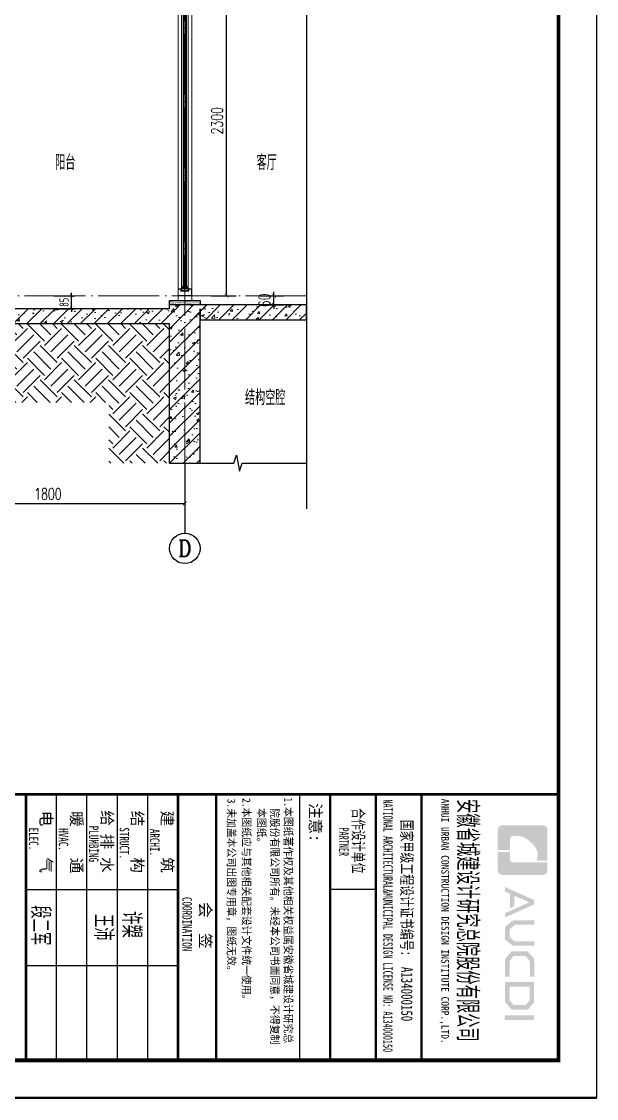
# Model space of a CAD drawing. Extents: x -1307975 to -76406, y -96289 to 379359.
# Drawn here: x -608207 to -604428, y 252907 to 259982 of the extents above; entities that cross this region are included whole.
import ezdxf
from ezdxf.enums import TextEntityAlignment as Align

# ---------------------------------------------------------------- set-up
doc = ezdxf.new("R2010")
doc.units = 0
doc.header["$LTSCALE"] = 1000
doc.linetypes.add('DOTE', pattern=[2.42, 2, -0.2, 0.02, -0.2])
doc.layers.get('0').update_dxf_attribs({"linetype": 'CONTINUOUS'})
doc.layers.get('DEFPOINTS').update_dxf_attribs({"linetype": 'CONTINUOUS'})
for name, color, linetype in [('A-AXIS_TEXT', 7, 'CONTINUOUS'), ('AXIS', 3, 'CONTINUOUS'), ('DIM', 2, 'CONTINUOUS'), ('DIM_SYMB', 3, 'CONTINUOUS'), ('PUB_DIM', 3, 'CONTINUOUS'), ('PUB_TEXT', 2, 'CONTINUOUS'), ('WALL', 5, 'CONTINUOUS'), ('图签文字', 4, 'CONTINUOUS'), ('立面-看线', 251, 'CONTINUOUS')]:
    doc.layers.add(name, color=color, linetype=linetype)
for name, color, linetype, lineweight in [('AXIS_TEXT', 7, 'CONTINUOUS', 20), ('DOTE', 19, 'DOTE', 9), ('PUB_HATCH', 8, 'CONTINUOUS', 9), ('S_WINDOW', 144, 'CONTINUOUS', 15), ('图框', 9, 'CONTINUOUS', 18), ('填充', 251, 'CONTINUOUS', 5), ('细细', 250, 'CONTINUOUS', 0)]:
    doc.layers.add(name, color=color, linetype=linetype, lineweight=lineweight)
doc.layers.add('yichutu', color=7, linetype='CONTINUOUS', true_color=0xffffff)
doc.styles.add('_TCH_AXIS', font='COMPLEX', dxfattribs={"bigfont": 'GBCBIG'})
doc.styles.add('_TCH_DIM_T3', font='SIMPLEX', dxfattribs={"width": 0.705882, "bigfont": 'GBCBIG'})
doc.styles.add('COMPLEX', font='COMPLEX')
doc.styles.add('HT', font='simhei.ttf')
doc.styles.add('TSSD_DIMENSION', font='Tssdeng.shx', dxfattribs={"width": 0.7, "bigfont": 'tssdchn.shx'})
doc.styles.add('TSSD_REIN', font='tssdeng.shx', dxfattribs={"width": 0.7, "height": 300, "bigfont": 'tssdchn.shx'})
doc.styles.add('建筑图签-1', font='simhei.ttf', dxfattribs={"width": 0.7})
doc.styles.add('建筑图签-2', font='TXT.shx', dxfattribs={"width": 0.5, "bigfont": 'HZTXT.shx'})
doc.dimstyles.new('_TCH_ARCH&&25', dxfattribs={"dimtxt": 74.375, "dimasz": 25, "dimexe": 62.5, "dimexo": 75, "dimgap": 25, "dimtad": 1, "dimdec": 0, "dimzin": 0, "dimdsep": 46, "dimtxsty": '_TCH_DIM_T3', "dimblk": 'ARCHTICK', "dimcen": 0.09, "dimclrt": 7, "dimazin": 0, "dimtfac": 1, "dimtdec": 0, "dimtix": 1, "dimtmove": 2, "dimatfit": 3, "dimldrblk": 'ARCHTICK', "dimfxl": 1, "dimtolj": 1, "dimtzin": 0, "dimarcsym": 0})
doc.dimstyles.new('TSSD_20_20', dxfattribs={"dimtxt": 60, "dimasz": 20, "dimexe": 20, "dimexo": 50, "dimgap": 20, "dimtad": 1, "dimdec": 0, "dimzin": 0, "dimdsep": 46, "dimtxsty": 'TSSD_DIMENSION', "dimblk": 'ARCHTICK', "dimblk1": 'ARCHTICK', "dimblk2": 'ARCHTICK', "dimcen": 0, "dimdle": 20, "dimclrt": 7, "dimadec": 0, "dimazin": 0, "dimtfac": 1, "dimtdec": 0, "dimtix": 1, "dimtmove": 2, "dimatfit": 3, "dimfxl": 1, "dimtolj": 1, "dimtzin": 0, "dimarcsym": 0})
pattern_1 = [(315, (145053.3697, 680712.4302), (-1.76776695, -1.76776695), []), (315, (145054.5482, 680712.4302), (-1.76776695, -1.76776695), [])]
pattern_2 = [(315, (145053.3697, 678374.192), (-1.76776695, -1.76776695), []), (315, (145054.5482, 678374.192), (-1.76776695, -1.76776695), [])]
pattern_3 = [(45, (-1474342.4, 384166.8), (0, 224.506403), [158.75, -158.75]), (45, (-1474384.5, 384208.9), (0, 224.506403), [158.75, -158.75]), (45, (-1474426.59, 384251), (0, 224.506403), [158.75, -158.75]), (135, (-1474426.59, 384279.06), (-224.506403, 0), [158.75, -158.75]), (135, (-1474384.5, 384321.16), (-224.506403, 0), [158.75, -158.75]), (135, (-1474342.4, 384363.25), (-224.506403, 0), [158.75, -158.75])]
pattern_4 = [(45, (-1182008.505, 426623.756), (-44.194174, 44.194174), []), (50, (-1182008.5, 426623.76), (179.315046, -15.688034), [18.75, -206.25]), (355, (-1182008.5, 426623.76), (-34.687833, 188.048033), [15, -165]), (100.4514, (-1181993.56, 426622.45), (144.627345, 172.359886), [15.93505, -175.28553]), (46.1842, (-1182008.5, 426673.76), (266.81026, -41.37975), [28.125, -309.375]), (96.6356, (-1181986.27, 426670.3), (233.66568, 243.52947), [23.90257, -262.92825]), (351.1842, (-1182008.5, 426673.76), (233.66549, 243.52965), [22.5, -247.5]), (21, (-1181983.5, 426661.26), (149.226763, -100.654723), [18.75, -206.25]), (326, (-1181983.5, 426661.26), (60.828833, 181.28751), [15, -165]), (71.4514, (-1181971.07, 426652.87), (210.055657, 80.632624), [15.93505, -175.28553]), (37.5, (-1182008.505, 426623.756), (3.039964, 83.2234635), [0, -163, 0, -167.5, 0, -165.625]), (7.5, (-1182008.505, 426623.76), (65.767384, 98.602928), [0, -95.5, 0, -159.25, 0, -63.125]), (327.5, (-1182064.255, 426623.756), (133.455609, -5.638718), [0, -62.5, 0, -195, 0, -258.75]), (317.5, (-1182089.25, 426623.76), (145.796542, 25.026246), [0, -81.25, 0, -129.5, 0, -183.75])]

# ---------------------------------------------------------------- blocks, each defined once
blk = doc.blocks.new('院标1')
h = blk.add_hatch(color=150)
h.dxf.hatch_style = 1
h.set_gradient(color1=(33, 113, 253), color2=(33, 113, 253), tint=1, name='INVCURVED')
edge = h.paths.add_edge_path()
edge.add_spline(control_points=[(116373, 648379), (116379, 648379), (116382, 648379), (116391, 648379), (116391, 648379), (116391, 648379), (116616, 648379), (116616, 648379), (116616, 648379), (116616, 648379), (116616, 648054), (116616, 648054), (116616, 648054), (116616, 648054), (116108, 648054), (116108, 648054), (116108, 648054), (116028, 648054), (115963, 648111), (115963, 648199), (115963, 648199), (115963, 648199), (115963, 649215), (115963, 649215), (115963, 649215), (115963, 649295), (116018, 649360), (116108, 649360), (116108, 649360), (116108, 649360), (116897, 649360), (116897, 649360), (116897, 649360), (116897, 649360), (116897, 649080), (116897, 649080), (116897, 649080), (116897, 649080), (116566, 649140), (116356, 648859), (116356, 648859), (116245, 648719), (116240, 648545), (116247, 648466), (116247, 648466), (116254, 648386), (116247, 648466), (116247, 648466), (116247, 648466), (116247, 648466), (116258, 648374), (116373, 648379)], knot_values=[0, 0, 0, 0, 0.071429, 0.071429, 0.071429, 0.107143, 0.142857, 0.142857, 0.142857, 0.178571, 0.214286, 0.214286, 0.214286, 0.25, 0.285714, 0.285714, 0.285714, 0.321429, 0.357143, 0.357143, 0.357143, 0.392857, 0.428571, 0.428571, 0.428571, 0.464286, 0.5, 0.5, 0.5, 0.535714, 0.571429, 0.571429, 0.571429, 0.607143, 0.642857, 0.642857, 0.642857, 0.678571, 0.714286, 0.714286, 0.714286, 0.75, 0.785714, 0.785714, 0.785714, 0.821429, 0.857143, 0.857143, 0.857143, 0.928571, 1, 1, 1, 1], degree=3, periodic=0)
h = blk.add_hatch(color=150)
h.dxf.hatch_style = 1
h.set_gradient(color1=(33, 113, 253), color2=(33, 113, 253), tint=1, name='INVCURVED')
edge = h.paths.add_edge_path()
edge.add_spline(control_points=[(117268, 649215), (117268, 649215), (117268, 648199), (117268, 648199), (117268, 648199), (117268, 648114), (117212, 648054), (117123, 648054), (117123, 648054), (117123, 648054), (116663, 648054), (116663, 648054), (116663, 648054), (116663, 648054), (116663, 648379), (116663, 648379), (116663, 648379), (116663, 648379), (116865, 648379), (116865, 648379), (116865, 648379), (116907, 648379), (116941, 648413), (116941, 648455), (116941, 648455), (116941, 648455), (116941, 649360), (116941, 649360), (116941, 649360), (116941, 649360), (117123, 649360), (117123, 649360), (117123, 649360), (117204, 649360), (117268, 649306), (117268, 649215)], knot_values=[0, 0, 0, 0, 0.1, 0.1, 0.1, 0.15, 0.2, 0.2, 0.2, 0.25, 0.3, 0.3, 0.3, 0.35, 0.4, 0.4, 0.4, 0.45, 0.5, 0.5, 0.5, 0.55, 0.6, 0.6, 0.6, 0.65, 0.7, 0.7, 0.7, 0.75, 0.8, 0.8, 0.8, 0.9, 1, 1, 1, 1], degree=3, periodic=0)
blk = doc.blocks.new('GFDDDDRG')
at = {"layer": '图框'}
h = blk.add_hatch(color=256, dxfattribs=at)
h.paths.add_polyline_path([(922489, -158906), (922489, -158969), (922104, -158969), (922104, -158906)])
h.paths.add_polyline_path([(922431, -158530), (922168, -158530), (922168, -158710), (922221, -158772), (922380, -158772), (922431, -158712)], flags=16)
h.paths.add_polyline_path([(922490, -158471), (922109, -158471), (922109, -158732), (922194, -158831), (922408, -158831), (922490, -158733)])
h.paths.add_polyline_path([(922492, -158399), (922434, -158399), (922434, -158196), (922378, -158129), (922219, -158129), (922167, -158196), (922167, -158400), (922107, -158400), (922107, -158169), (922194, -158067), (922408, -158067), (922492, -158166)])
h.paths.add_polyline_path([(922491, -157658), (922491, -157718), (922235, -157718), (922170, -157775), (922170, -157880), (922235, -157937), (922491, -157937), (922491, -157994), (922217, -157994), (922108, -157912), (922108, -157743), (922218, -157658)])
h.paths.add_polyline_path([(922490, -157392), (922490, -157450), (922108, -157621), (922108, -157564), (922425, -157423), (922231, -157335), (922231, -157471), (922173, -157501), (922173, -157311), (922107, -157282), (922107, -157220)])
for p, q in [((920410, -156002), (920410, -159502)), ((921010, -156002), (921010, -159502)), ((921010, -156002), (921010, -159502))]:
    blk.add_line(p, q, dxfattribs=at)
blk.add_lwpolyline([(923310, -107437), (923310, -159999), (893610, -159999), (893610, -107437)], close=True, dxfattribs=at)
blk.add_lwpolyline([(923310, -107437), (923310, -159999), (893610, -159999), (893610, -107437)], close=True, dxfattribs=at)
at = {"layer": '图框', "const_width": 50}
blk.add_lwpolyline([(894110, -159499), (922810, -159499), (922810, -108687), (894110, -108687)], close=True, dxfattribs=at)
at = {"layer": '图框'}
for points, const_width in [([(894110, -156002), (922810, -156002)], 35), ([(915810, -156006), (915810, -159506)], 35), ([(916210, -156006), (916210, -159506)], 17.5), ([(916610, -156006), (916610, -159506)], 17.5), ([(917010, -156006), (917010, -159506)], 17.5), ([(917410, -156006), (917410, -159506)], 17.5), ([(917810, -156006), (917810, -159506)], 35), ([(917810, -156006), (917810, -159506)], 35), ([(918310, -156006), (918310, -159506)], 30), ([(919410, -156002), (919410, -159502)], 17.5), ([(919810, -156002), (919810, -159502)], 30), ([(919810, -156002), (919810, -159502)], 30), ([(920410, -156002), (920410, -159502)], 30), ([(920410, -156002), (920410, -159502)], 30), ([(921010, -156002), (921010, -159502)], 30), ([(917810, -157256), (915810, -157256)], 17.5), ([(920410, -157252), (919810, -157252)], 17.5), ([(917810, -158256), (915810, -158256)], 17.5)]:
    blk.add_lwpolyline(points, dxfattribs=dict(at, const_width=const_width))
at = {"xscale": 0.5, "yscale": 0.5, "zscale": 0.5, "rotation": 270}
blk.add_blockref('院标1', (597985, -98428), dxfattribs=at)
at = {"layer": '图框'}
for s, height, style, width, p in [('3.未加盖本公司出图专用章，图纸无效。', 105, 'HT', 0.88, (918459, -156061)), (' 2.本图纸应与其他相关配套设计文件统一使用。 ', 105, 'HT', 0.88, (918656, -155989)), ('1.本图纸著作权及其他相关权益属安徽省城建设计研究总', 105, 'HT', 0.88, (919206, -156045)), ('ANHUI URBAN CONSTRUCTION DESIGN INSTITUTE CORP.,LTD.', 100, '建筑图签-1', 0.91, (921271, -156061)), ('本图纸。', 105, 'HT', 0.88, (918854, -156184)), ('院股份有限公司所有。未经本公司书面同意，不得复制', 105, 'HT', 0.88, (919029, -156184)), ('NATIONAL ARCHITECTURAL&MUNICIPAL DESIGN LICENSE NO: A134000150', 125, '建筑图签-1', 0.6, (920507, -156070)), ('ELEC.', 125, '建筑图签-1', 0.7, (915850, -156441)), ('HVAC.', 125, '建筑图签-1', 0.7, (916242, -156449)), ('PLUMBING', 125, '建筑图签-1', 0.7, (916639, -156417)), ('STRUCT.', 125, '建筑图签-1', 0.7, (917042, -156437)), ('ARCHI.', 125, '建筑图签-1', 0.7, (917441, -156457)), ('PARTNER', 125, '建筑图签-1', 0.6, (919927, -156439)), ('COORDINATION', 125, '建筑图签-1', 0.7, (917866, -157352))]:
    blk.add_text(s, height=height, rotation=270, dxfattribs=dict(at, style=style, width=width)).set_placement(p)
at = {"layer": '图签文字', "color": 7, "style": '建筑图签-1'}
for s, p in [('注意:', (919541, -156118)), ('电    气', (916001, -156219)), ('暖    通', (916401, -156224)), ('给 排 水', (916802, -156214)), ('结    构', (917199, -156219)), ('建    筑', (917593, -156217)), ('会  签', (918094, -157419))]:
    blk.add_text(s, height=150, rotation=270, dxfattribs=at).set_placement(p)
for s, height, width, p in [('合作设计单位', 150, 0.7, (920105, -156184)), ('安徽省城建设计研究总院股份有限公司', 250, 0.55, (921498, -156066)), ('国家甲级工程设计证书编号:  A134000150', 150, 0.7, (920743, -156338))]:
    blk.add_text(s, height=height, rotation=270, dxfattribs=dict(at, width=width)).set_placement(p)
at = {"layer": '图签文字', "color": 1, "style": '建筑图签-2', "width": 0.7}
for s, p in [('段二军', (915876, -157462)), ('王沛', (916703, -157575)), ('许槊', (917074, -157539))]:
    blk.add_text(s, height=250, rotation=270, dxfattribs=at).set_placement(p)
blk = doc.blocks.new('afzdfsregf')
at = {"layer": '细细'}
h = blk.add_hatch(dxfattribs=at)
h.set_pattern_fill('金属', color=256, style=0)
h.set_pattern_definition(pattern_1)
h.paths.add_polyline_path([(221063.8, 608913.8), (221043.8, 608913.8), (221043.8, 608927.3), (220993.8, 608927.3), (220993.8, 608913.8), (220973.8, 608913.8), (220973.8, 608958.8), (221063.8, 608958.8)])
h.paths.add_polyline_path([(221045.8, 608929.3), (221045.8, 608915.8), (221061.8, 608915.8), (221061.8, 608956.8), (220975.8, 608956.8), (220975.8, 608915.8), (220991.8, 608915.8), (220991.8, 608929.3)], flags=16)
h = blk.add_hatch(dxfattribs=at)
h.set_pattern_fill('金属', color=256, style=0)
h.set_pattern_definition(pattern_1)
h.paths.add_polyline_path([(220996.3, 608925.3), (220996.3, 608900.3), (221008.3, 608900.3), (221008.3, 608910.3), (221029.3, 608910.3), (221029.3, 608900.3), (221041.3, 608900.3), (221041.3, 608925.3)])
h.paths.add_polyline_path([(221039.3, 608923.3), (221039.3, 608902.3), (221031.3, 608902.3), (221031.3, 608912.3), (221006.3, 608912.3), (221006.3, 608902.3), (220998.3, 608902.3), (220998.3, 608923.3)], flags=16)
h = blk.add_hatch(color=256, dxfattribs=at)
edge = h.paths.add_edge_path()
edge.add_line((221023.3, 608910.3), (221023.3, 608898.3))
edge.add_arc((221018.8, 608890), 9.44, 61.51755, 118.48245)
edge.add_line((221014.3, 608898.3), (221014.3, 608910.3))
edge.add_arc((221018.8, 608918.6), 9.44, 241.51755, 298.48245)
h = blk.add_hatch(dxfattribs=at)
h.set_pattern_fill('金属', color=256, style=0)
h.set_pattern_definition(pattern_2)
h.paths.add_polyline_path([(221063.8, 606703.8), (221043.8, 606703.8), (221043.8, 606690.3), (220993.8, 606690.3), (220993.8, 606703.8), (220973.8, 606703.8), (220973.8, 606658.8), (221063.8, 606658.8)])
h.paths.add_polyline_path([(221045.8, 606688.3), (221045.8, 606701.8), (221061.8, 606701.8), (221061.8, 606660.8), (220975.8, 606660.8), (220975.8, 606701.8), (220991.8, 606701.8), (220991.8, 606688.3)], flags=16)
h = blk.add_hatch(dxfattribs=at)
h.set_pattern_fill('金属', color=256, style=0)
h.set_pattern_definition(pattern_2)
h.paths.add_polyline_path([(220996.3, 606692.3), (220996.3, 606717.3), (221008.3, 606717.3), (221008.3, 606707.3), (221029.3, 606707.3), (221029.3, 606717.3), (221041.3, 606717.3), (221041.3, 606692.3)])
h.paths.add_polyline_path([(221039.3, 606694.3), (221039.3, 606715.3), (221031.3, 606715.3), (221031.3, 606705.3), (221006.3, 606705.3), (221006.3, 606715.3), (220998.3, 606715.3), (220998.3, 606694.3)], flags=16)
h = blk.add_hatch(color=256, dxfattribs=at)
edge = h.paths.add_edge_path()
edge.add_line((221023.3, 606707.3), (221023.3, 606719.3))
edge.add_arc((221018.8, 606727.6), 9.44, 241.51755, 298.48245, ccw=False)
edge.add_line((221014.3, 606719.3), (221014.3, 606707.3))
edge.add_arc((221018.8, 606699), 9.44, 61.51755, 118.48245, ccw=False)
at = {"layer": 'S_WINDOW'}
for p, q in [((220973.8, 606703.8), (220973.8, 608913.8)), ((220996.3, 606717.3), (220996.3, 608900.3)), ((221041.3, 606717.3), (221041.3, 608900.3)), ((221063.8, 606703.8), (221063.8, 608913.8))]:
    blk.add_line(p, q, dxfattribs=at)
for points in [[(220973.8, 608958.8), (220973.8, 608913.8), (220993.8, 608913.8), (220993.8, 608927.3), (221043.8, 608927.3), (221043.8, 608913.8), (221063.8, 608913.8), (221063.8, 608958.8)], [(220975.8, 608956.8), (220975.8, 608915.8), (220991.8, 608915.8), (220991.8, 608929.3), (221045.8, 608929.3), (221045.8, 608915.8), (221061.8, 608915.8), (221061.8, 608956.8)], [(220996.3, 608925.3), (220996.3, 608900.3), (221008.3, 608900.3), (221008.3, 608910.3), (221029.3, 608910.3), (221029.3, 608900.3), (221041.3, 608900.3), (221041.3, 608925.3)], [(220998.3, 608923.3), (220998.3, 608902.3), (221006.3, 608902.3), (221006.3, 608912.3), (221031.3, 608912.3), (221031.3, 608902.3), (221039.3, 608902.3), (221039.3, 608923.3)], [(220973.8, 606658.8), (220973.8, 606703.8), (220993.8, 606703.8), (220993.8, 606690.3), (221043.8, 606690.3), (221043.8, 606703.8), (221063.8, 606703.8), (221063.8, 606658.8)], [(220975.8, 606660.8), (220975.8, 606701.8), (220991.8, 606701.8), (220991.8, 606688.3), (221045.8, 606688.3), (221045.8, 606701.8), (221061.8, 606701.8), (221061.8, 606660.8)], [(220996.3, 606692.3), (220996.3, 606717.3), (221008.3, 606717.3), (221008.3, 606707.3), (221029.3, 606707.3), (221029.3, 606717.3), (221041.3, 606717.3), (221041.3, 606692.3)], [(220998.3, 606694.3), (220998.3, 606715.3), (221006.3, 606715.3), (221006.3, 606705.3), (221031.3, 606705.3), (221031.3, 606715.3), (221039.3, 606715.3), (221039.3, 606694.3)]]:
    blk.add_lwpolyline(points, close=True, dxfattribs=at)
at = {"layer": '细细'}
for points in [[(221008.3, 608900.3), (221008.3, 606717.3)], [(221014.3, 606719.3), (221014.3, 608910.3)], [(221023.3, 606719.3), (221023.3, 608910.3)], [(221029.3, 608900.3), (221029.3, 606717.3)]]:
    blk.add_lwpolyline(points, dxfattribs=at)
for points in [[(221023.3, 608910.3), (221023.3, 608898.3, 0.253805), (221014.3, 608898.3), (221014.3, 608910.3, 0.253805)], [(221023.3, 606707.3), (221023.3, 606719.3, -0.253805), (221014.3, 606719.3), (221014.3, 606707.3, -0.253805)]]:
    blk.add_lwpolyline(points, format="xyb", close=True, dxfattribs=at)
blk = doc.blocks.new('yct-1051-594-26275-14850-25-1002.0')
at = {"layer": 'yichutu', "color": 7, "true_color": 0xffffff}
blk.add_lwpolyline([(0, 0), (0, 14850), (26275, 14850), (26275, 0)], close=True, dxfattribs=at)
blk = doc.blocks.new('_ArchTick')
at = {"color": 0, "linetype": 'ByBlock', "const_width": 0.15}
blk.add_lwpolyline([(-0.5, -0.5), (0.5, 0.5)], dxfattribs=at)
blk = doc.blocks.new('*D2325')
at = {"layer": 'DEFPOINTS', "color": 0, "transparency": 16777216}
for p in [(-606714.4, 258180.7), (-606548.4, 258180.7), (-606714.4, 258120.7)]:
    blk.add_point(p, dxfattribs=at)
at = {"layer": 'PUB_DIM', "color": 0, "lineweight": -2, "transparency": 16777216}
for p, q in [((-606639.4, 258180.7), (-606485.9, 258180.7)), ((-606548.4, 258180.7), (-606548.4, 258205.7)), ((-606548.4, 258120.7), (-606548.4, 258180.7)), ((-606639.4, 258120.7), (-606485.9, 258120.7)), ((-606548.4, 258120.7), (-606548.4, 258095.7))]:
    blk.add_line(p, q, dxfattribs=at)
at = {"layer": 'PUB_DIM', "color": 0, "lineweight": -2, "transparency": 16777216, "xscale": 25, "yscale": 25, "zscale": 25}
for p, rotation in [((-606548.4, 258180.7), 270), ((-606548.4, 258120.7), 90)]:
    blk.add_blockref('_ArchTick', p, dxfattribs=dict(at, rotation=rotation))
at = {"layer": 'PUB_DIM', "color": 7, "transparency": 16777216, "insert": (-606610.6, 258150.7), "char_height": 74.38, "attachment_point": 5, "rotation": 90, "style": '_TCH_DIM_T3'}
blk.add_mtext('\\A1;60', dxfattribs=at)
blk = doc.blocks.new('*D2610')
at = {"layer": 'DEFPOINTS', "color": 0, "transparency": 16777216}
for p in [(-608043.5, 258180.7), (-607877.5, 258180.7), (-608043.5, 258095.7)]:
    blk.add_point(p, dxfattribs=at)
at = {"layer": 'DIM', "color": 0, "lineweight": -2, "transparency": 16777216}
for p, q in [((-607993.5, 258180.7), (-607857.5, 258180.7)), ((-607877.5, 258180.7), (-607877.5, 258200.7)), ((-607877.5, 258095.7), (-607877.5, 258180.7)), ((-607993.5, 258095.7), (-607857.5, 258095.7)), ((-607877.5, 258095.7), (-607877.5, 258075.7))]:
    blk.add_line(p, q, dxfattribs=at)
at = {"layer": 'DIM', "color": 0, "lineweight": -2, "transparency": 16777216, "xscale": 20, "yscale": 20, "zscale": 20}
for p, rotation in [((-607877.5, 258180.7), 270), ((-607877.5, 258095.7), 90)]:
    blk.add_blockref('_ArchTick', p, dxfattribs=dict(at, rotation=rotation))
at = {"layer": 'DIM', "color": 7, "transparency": 16777216, "insert": (-607927.5, 258138.2), "char_height": 60, "attachment_point": 5, "rotation": 90, "style": 'TSSD_DIMENSION'}
blk.add_mtext('\\A1;85', dxfattribs=at)
blk = doc.blocks.new('*D3161')
at = {"layer": 'DEFPOINTS', "color": 0, "transparency": 16777216}
for p in [(-607033.3, 260480.7), (-606859.4, 260480.7), (-607033.3, 258180.7)]:
    blk.add_point(p, dxfattribs=at)
at = {"layer": 'PUB_DIM', "color": 0, "lineweight": -2, "transparency": 16777216}
for p, q in [((-606958.3, 260480.7), (-606796.9, 260480.7)), ((-606859.4, 258180.7), (-606859.4, 260480.7)), ((-606958.3, 258180.7), (-606796.9, 258180.7))]:
    blk.add_line(p, q, dxfattribs=at)
at = {"layer": 'PUB_DIM', "color": 0, "lineweight": -2, "transparency": 16777216, "xscale": 25, "yscale": 25, "zscale": 25}
for p, rotation in [((-606859.4, 260480.7), 90), ((-606859.4, 258180.7), 270)]:
    blk.add_blockref('_ArchTick', p, dxfattribs=dict(at, rotation=rotation))
at = {"layer": 'PUB_DIM', "color": 7, "transparency": 16777216, "insert": (-606921.5, 259330.7), "char_height": 74.38, "attachment_point": 5, "rotation": 90, "style": '_TCH_DIM_T3'}
blk.add_mtext('\\A1;2300', dxfattribs=at)
blk = doc.blocks.new('*D3232')
at = {"layer": 'AXIS', "color": 0, "lineweight": -2, "transparency": 16777216}
for p, q in [((-608933.3, 257005.7), (-608933.3, 256754.2)), ((-607133.3, 257005.7), (-607133.3, 256754.2)), ((-608933.3, 256816.7), (-607133.3, 256816.7))]:
    blk.add_line(p, q, dxfattribs=at)
at = {"layer": 'DEFPOINTS', "color": 0, "transparency": 16777216}
for p in [(-608933.3, 257080.7), (-607133.3, 257080.7), (-607133.3, 256816.7)]:
    blk.add_point(p, dxfattribs=at)
at = {"layer": 'AXIS', "color": 0, "lineweight": -2, "transparency": 16777216, "xscale": 25, "yscale": 25, "zscale": 25, "rotation": 180}
blk.add_blockref('_ArchTick', (-608933.3, 256816.7), dxfattribs=at)
at = {"layer": 'AXIS', "color": 0, "lineweight": -2, "transparency": 16777216, "xscale": 25, "yscale": 25, "zscale": 25}
blk.add_blockref('_ArchTick', (-607133.3, 256816.7), dxfattribs=at)
at = {"layer": 'AXIS', "color": 7, "transparency": 16777216, "insert": (-608033.3, 256878.9), "char_height": 74.38, "attachment_point": 5, "style": '_TCH_DIM_T3'}
blk.add_mtext('\\A1;1800', dxfattribs=at)
blk = doc.blocks.new('_AXISO')
blk.add_circle((0, 0), 0.5)
at = {"layer": 'A-AXIS_TEXT', "style": 'COMPLEX', "width": 1.041667}
blk.add_attdef('A', text='', height=0.56, dxfattribs=at).set_placement((-0.25, -0.28), (0.25, -0.28), align=Align.FIT)

msp = doc.modelspace()

# ---------------------------------------------------------------- hatches: boundary and pattern name
at = {"layer": 'PUB_HATCH'}
h = msp.add_hatch(dxfattribs=at)
h.set_pattern_fill('钢筋混凝土', color=256, scale=25, style=0)
h.set_pattern_definition(pattern_4)
h.paths.add_polyline_path([(-607166.66, 258062.39), (-607233.32, 258095.72), (-608833.32, 258095.72), (-608833.32, 257995.72), (-607233.33, 257995.72)])
h = msp.add_hatch(dxfattribs=at)
h.set_pattern_fill('钢筋混凝土', color=256, scale=25, style=0)
h.set_pattern_definition(pattern_4)
h.paths.add_polyline_path([(-607033.35, 257080.72), (-607033.32, 258095.72), (-607166.66, 258062.39), (-607233.33, 257995.72), (-607233.35, 257080.73)])
h = msp.add_hatch(dxfattribs=at)
h.set_pattern_fill('钢筋混凝土', color=256, scale=25, style=0)
h.set_pattern_definition(pattern_4)
h.paths.add_polyline_path([(-606334.8, 258120.72), (-607233.32, 258120.72), (-607033.33, 258020.72), (-606334.8, 258020.72)])
h = msp.add_hatch(dxfattribs=at)
h.set_pattern_fill('钢筋混凝土', color=256, scale=25, style=0)
h.set_pattern_definition(pattern_4)
h.paths.add_polyline_path([(-607166.66, 258062.39), (-607033.32, 258095.72), (-607033.33, 258020.72), (-607233.32, 258120.72), (-607233.32, 258095.72)])
at = {"layer": '填充'}
h = msp.add_hatch(dxfattribs=at)
h.set_pattern_fill('EARTH', color=250, scale=50, angle=45, style=0)
h.set_pattern_definition(pattern_3)
h.paths.add_polyline_path([(-608833.32, 257480.74), (-607233.33, 257480.71), (-607233.33, 257995.71), (-608833.32, 257995.73)])
h = msp.add_hatch(dxfattribs=at)
h.set_pattern_fill('EARTH', color=250, scale=50, angle=45, style=0)
h.set_pattern_definition(pattern_3)
h.paths.add_polyline_path([(-607233.33, 257480.72), (-607633.33, 257480.72), (-607633.33, 257080.53), (-607233.33, 257080.53)])
at = {"layer": '立面-看线'}
h = msp.add_hatch(dxfattribs=at)
h.set_pattern_fill('碎沙', color=256, scale=4)
h.set_pattern_definition([(37.5, (-1408286.563, -127266.228), (-0.32000626, 9.78826475), [0, -7.7216, 0, -8.636, 0, -8.255]), (7.5, (-1408286.563, -127266.228), (8.99046566, 14.33650201), [0, -4.1656, 0, -6.9596, 0, -2.667]), (327.5, (-1408292.8115, -127266.228), (15.819847405, 0.02874369), [0, -2.54, 0, -9.144, 0, -11.938]), (317.5, (-1408292.812, -127266.228), (15.27112905, 4.45858647), [0, -1.27, 0, -5.9944, 0, -6.858])])
h.paths.add_polyline_path([(-607033.32, 258120.72), (-607033.32, 258150.72), (-607233.32, 258150.72), (-607233.32, 258120.72)])

# ---------------------------------------------------------------- linework, layer by layer
at = {"layer": 'AXIS'}
msp.add_line((-607133.35, 257080.72), (-607133.35, 256621.33), dxfattribs=at)
at = {"layer": 'DIM_SYMB'}
for points in [[(-606334.8, 276100.72), (-606334.8, 266468.85), (-606282.3, 266449.74), (-606387.3, 266431.23), (-606334.8, 266412.6), (-606334.8, 256780.72)], [(-607233.35, 257080.72), (-606812.2, 257080.72), (-606793.09, 257133.22), (-606774.58, 257028.22), (-606755.95, 257080.72), (-606334.8, 257080.72)]]:
    msp.add_lwpolyline(points, dxfattribs=at)
at = {"layer": 'DOTE', "color": 1, "linetype": 'DOTE', "ltscale": 0.2}
for p, q in [((-607133.32, 257080.72), (-607133.32, 276680.72)), ((-606334.8, 258180.72), (-610103.52, 258180.72))]:
    msp.add_line(p, q, dxfattribs=at)
at = {"layer": 'S_WINDOW'}
msp.add_lwpolyline([(-607178.32, 258180.72), (-607088.32, 258180.72), (-607088.32, 258150.72), (-607178.32, 258150.72)], close=True, dxfattribs=at)
at = {"layer": 'WALL'}
for p, q in [((-607233.32, 258095.72), (-608833.32, 258095.72)), ((-606334.8, 258120.72), (-607233.32, 258120.72)), ((-607233.32, 258095.72), (-607233.32, 258120.72)), ((-607033.35, 257080.72), (-607033.32, 258095.72)), ((-607033.32, 258095.72), (-607033.33, 258020.72)), ((-606334.8, 258020.72), (-606334.8, 258120.72)), ((-607233.33, 257995.72), (-608833.32, 257995.72)), ((-607233.35, 257080.73), (-607233.33, 257995.72)), ((-606334.8, 258020.72), (-607033.33, 258020.72)), ((-607233.35, 257080.73), (-607033.35, 257080.72))]:
    msp.add_line(p, q, dxfattribs=at)
msp.add_lwpolyline([(-607233.32, 258150.72), (-607033.32, 258150.72), (-607033.32, 258120.72), (-607233.32, 258120.72)], close=True, dxfattribs=at)

# ---------------------------------------------------------------- block references
at = {"xscale": 0.5, "yscale": 0.5, "zscale": 0.5}
msp.add_blockref('GFDDDDRG', (-1066082.89, 332907.23), dxfattribs=at)
msp.add_blockref('afzdfsregf', (-828152.08, -348478.03))
at = {"layer": 'AXIS'}
ref = msp.add_blockref('_AXISO', (-607133.35, 256521.33), dxfattribs=dict(at, xscale=200, yscale=200, zscale=200))
ref.add_attrib('A', 'D', dxfattribs={"layer": 'AXIS_TEXT', "height": 108.81, "style": '_TCH_AXIS'}).set_placement((-607177.4, 256466.92), (-607089.31, 256466.92), align=Align.FIT)
at = {"layer": 'yichutu', "rotation": 270}
msp.add_blockref('yct-1051-594-26275-14850-25-1002.0', (-619278, 279188.75), dxfattribs=at)

# ---------------------------------------------------------------- texts
at = {"layer": 'PUB_TEXT', "style": 'TSSD_REIN', "width": 0.7}
for s, p in [('阳台', (-607985.41, 259006.35)), ('客厅', (-606661.92, 259006.35)), ('结构空腔', (-606738.19, 257462.14))]:
    msp.add_text(s, height=100, dxfattribs=at).set_placement(p)

# ---------------------------------------------------------------- dimensions: what is measured, and where the dimension line sits
at = {"layer": 'AXIS'}
dim = msp.add_aligned_dim(p1=(-608933.32, 257080.72), p2=(-607133.32, 257080.72), distance=-264.03, dimstyle='_TCH_ARCH&&25', dxfattribs=at)
dim.commit()
dim.dimension.update_dxf_attribs({"geometry": '*D3232', "text_midpoint": (-608033.32, 256878.88)})
at = {"layer": 'DIM'}
dim = msp.add_aligned_dim(p1=(-608043.5, 258095.72), p2=(-608043.5, 258180.72), distance=-165.96, dimstyle='TSSD_20_20', dxfattribs=at)
dim.commit()
dim.dimension.update_dxf_attribs({"geometry": '*D2610', "text_midpoint": (-607927.54, 258138.22)})
at = {"layer": 'PUB_DIM'}
for p1, p2, distance, picture, middle in [((-607033.32, 258180.72), (-607033.32, 260480.72), -173.97, '*D3161', (-606921.54, 259330.72)), ((-606714.38, 258120.72), (-606714.38, 258180.72), -165.96, '*D2325', (-606610.61, 258150.72))]:
    dim = msp.add_aligned_dim(p1=p1, p2=p2, distance=distance, dimstyle='_TCH_ARCH&&25', dxfattribs=at)
    dim.commit()
    dim.dimension.update_dxf_attribs({"geometry": picture, "text_midpoint": middle})

doc.saveas('drawing.dxf')
